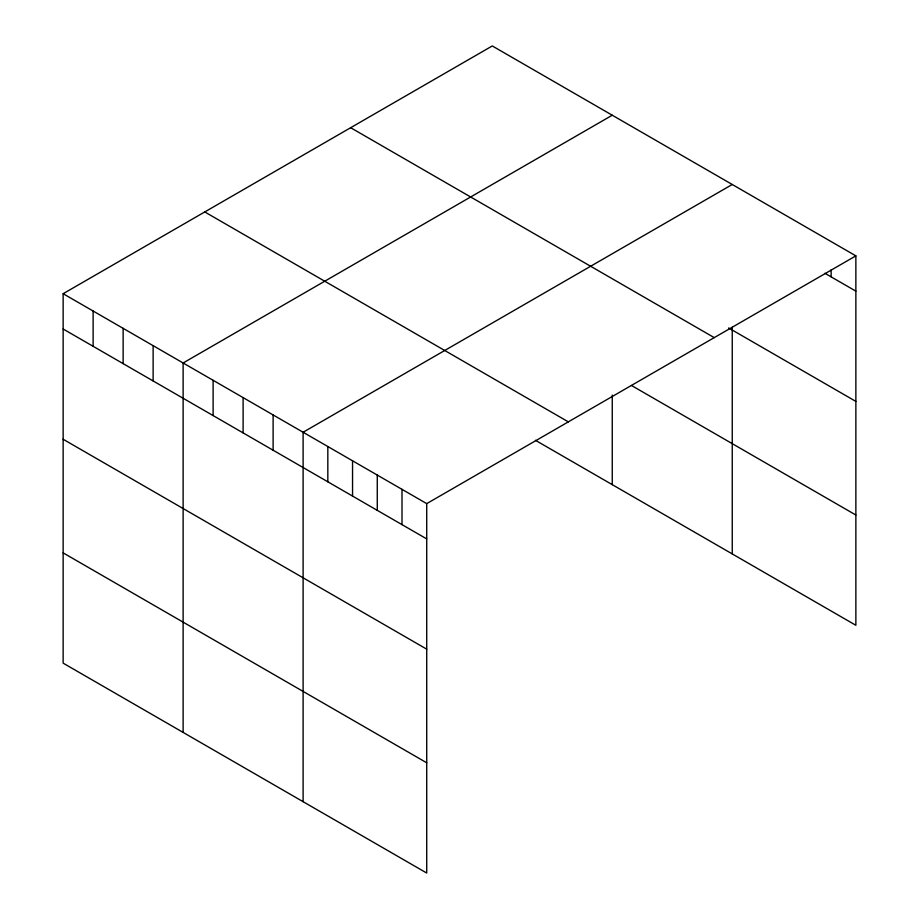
<?xml version="1.0" encoding="UTF-8"?>
<svg xmlns="http://www.w3.org/2000/svg" width="919" height="919" viewBox="0 0 919 919"><rect width="100%" height="100%" fill="white"/><g stroke="black" fill="none" stroke-linecap="round" stroke-linejoin="round"><path stroke-width="1.38" d="M855.865 255.861L426.726 503.623L426.726 873.05L63.135 663.139L63.135 293.712L492.274 45.95L855.865 255.861L855.865 625.288L535.467 440.316M612.261 115.22L183.122 362.982L183.122 732.409M732.248 184.489L303.109 432.252L303.109 801.678M824.952 273.299L855.865 291.139M728.641 327.968L855.865 401.408M350.656 127.707L714.247 337.629M631.456 385.463L855.865 515.019M204.753 211.944L568.344 421.867M63.135 293.712L426.726 503.623M63.135 328.991L426.726 538.902M63.135 439.259L426.726 649.17M63.135 552.87L426.726 762.781M831.144 269.818L831.144 276.872M732.248 327.279L732.248 553.916M612.261 395.055L612.261 484.646M402.005 489.356L402.005 524.634M377.272 475.077L377.272 510.355M352.551 460.798L352.551 496.076M327.83 446.531L327.83 481.809M273.115 414.94L273.115 450.218M243.11 397.617L243.11 432.895M213.116 380.305L213.116 415.572M153.128 345.659L153.128 380.937M123.135 328.347L123.135 363.625M93.129 311.024L93.129 346.302"/></g></svg>
